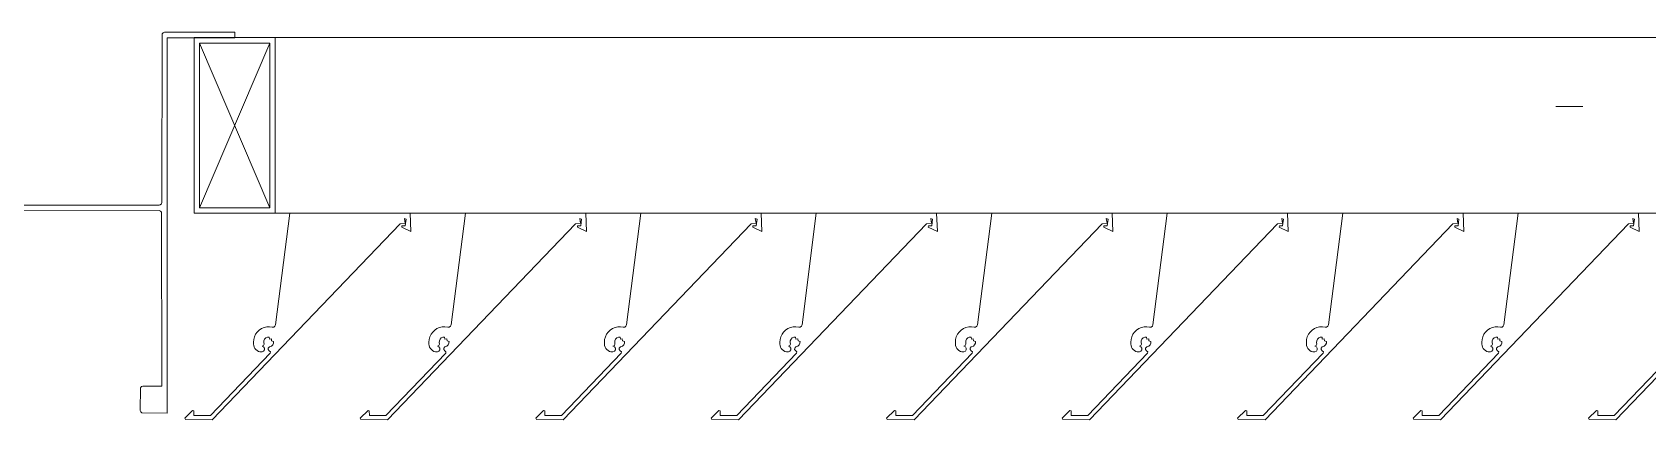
# Model space of a CAD drawing. Header units: millimetres. Extents: x -220592 to 404889, y -217665 to 38245.
# Drawn here: x 30411 to 31009, y -41544 to -41400 of the extents above; entities that cross this region are included whole.
import ezdxf

# ---------------------------------------------------------------- set-up
doc = ezdxf.new("R2010")
doc.units = ezdxf.units.MM
doc.linetypes.add('XKITLINE00', pattern=[0])
doc.layers.add('000 - 0_HIDE_OBJ_FRAMING_DEF_SUB_1', color=7, linetype='Continuous')
doc.layers.add('Part', color=7, linetype='Continuous', lineweight=0)

# ---------------------------------------------------------------- blocks, each defined once
blk = doc.blocks.new('*A13585')
at = {"layer": 'Part', "color": 7, "linetype": 'XKITLINE00', "lineweight": 0}
for p, q in [((-139.584201, 100.175799), (-139.637231, 99.761793)), ((-139.138531, 100.175791), (-139.584201, 100.175799)), ((-139.135909, 100.108106), (-139.138531, 100.175791)), ((-139.872111, 99.410877), (-139.175865, 100.135999)), ((-139.175865, 100.135999), (-139.157322, 100.138896)), ((-139.168984, 100.128764), (-139.169396, 100.123641)), ((-139.169396, 100.123641), (-139.135909, 100.108106)), ((-139.156793, 100.128893), (-139.168984, 100.128764)), ((-139.157322, 100.138896), (-139.160226, 100.155912)), ((-139.160226, 100.155912), (-139.153653, 100.153876)), ((-139.156793, 100.128893), (-139.153653, 100.153876)), ((-139.689294, 99.748232), (-139.697844, 99.742592)), ((-139.679864, 99.75223), (-139.689294, 99.748232)), ((-139.669865, 99.754453), (-139.679864, 99.75223)), ((-139.659629, 99.754828), (-139.669865, 99.754453)), ((-139.649495, 99.753342), (-139.659629, 99.754828)), ((-139.643972, 99.753581), (-139.649495, 99.753342)), ((-139.639421, 99.756718), (-139.643972, 99.753581)), ((-139.637231, 99.761793), (-139.639421, 99.756718)), ((-139.718205, 99.708016), (-139.71899, 99.697803)), ((-139.71899, 99.697803), (-139.718892, 99.691004)), ((-139.718892, 99.691004), (-139.718256, 99.685276)), ((-139.715582, 99.717917), (-139.718205, 99.708016)), ((-139.711209, 99.727179), (-139.715582, 99.717917)), ((-139.705231, 99.735496), (-139.711209, 99.727179)), ((-139.697844, 99.742592), (-139.705231, 99.735496)), ((-139.682353, 99.685585), (-139.679946, 99.690396)), ((-139.680851, 99.696314), (-139.680507, 99.702814)), ((-139.679946, 99.690396), (-139.680851, 99.696314)), ((-139.680507, 99.702814), (-139.677909, 99.708782)), ((-139.677909, 99.708782), (-139.673387, 99.713464)), ((-139.673387, 99.713464), (-139.667513, 99.716266)), ((-139.667513, 99.716266), (-139.661029, 99.716835)), ((-139.661029, 99.716835), (-139.659923, 99.709129)), ((-139.659923, 99.709129), (-139.652863, 99.710299)), ((-139.652863, 99.710299), (-139.651919, 99.703134)), ((-139.647741, 99.688064), (-139.652527, 99.683397)), ((-139.651919, 99.703134), (-139.644528, 99.700812)), ((-139.644951, 99.69414), (-139.647741, 99.688064)), ((-139.644528, 99.700812), (-139.644951, 99.69414)), ((-139.657075, 99.656928), (-139.878477, 99.425912)), ((-139.718256, 99.685276), (-139.716537, 99.679775)), ((-139.716537, 99.679775), (-139.713797, 99.674705)), ((-139.713797, 99.674705), (-139.710139, 99.670251)), ((-139.710139, 99.670251), (-139.705696, 99.66658)), ((-139.705696, 99.66658), (-139.700633, 99.663826)), ((-139.700633, 99.663826), (-139.695137, 99.662091)), ((-139.695137, 99.662091), (-139.687367, 99.661595)), ((-139.687367, 99.661595), (-139.681893, 99.664235)), ((-139.687334, 99.683555), (-139.682353, 99.685585)), ((-139.681862, 99.680613), (-139.687334, 99.683555)), ((-139.681893, 99.664235), (-139.678656, 99.669379)), ((-139.678644, 99.675456), (-139.681862, 99.680613)), ((-139.678656, 99.669379), (-139.678644, 99.675456)), ((-139.664258, 99.6761), (-139.664464, 99.670206)), ((-139.664464, 99.670206), (-139.66061, 99.665742)), ((-139.660101, 99.680283), (-139.664258, 99.6761)), ((-139.66061, 99.665742), (-139.655983, 99.662087)), ((-139.652527, 99.683397), (-139.660101, 99.680283)), ((-139.655983, 99.662087), (-139.657075, 99.656928)), ((-139.944842, 99.44476), (-139.97373, 99.416111)), ((-139.97373, 99.416111), (-139.971262, 99.41143)), ((-139.971262, 99.41143), (-139.872111, 99.410877)), ((-139.939921, 99.443675), (-139.944842, 99.44476)), ((-139.939824, 99.426255), (-139.939921, 99.443675)), ((-139.878477, 99.425912), (-139.939824, 99.426255))]:
    blk.add_line(p, q, dxfattribs=at)
blk = doc.blocks.new('*A13586')
at = {"layer": 'Part', "color": 7, "linetype": 'XKITLINE00', "lineweight": 0}
for p, q in [((-140.234201, 100.175799), (-140.287231, 99.761793)), ((-139.788531, 100.175791), (-140.234201, 100.175799)), ((-139.785909, 100.108106), (-139.788531, 100.175791)), ((-140.522111, 99.410877), (-139.825865, 100.135999)), ((-139.825865, 100.135999), (-139.807322, 100.138896)), ((-139.818984, 100.128764), (-139.819396, 100.123641)), ((-139.819396, 100.123641), (-139.785909, 100.108106)), ((-139.806793, 100.128893), (-139.818984, 100.128764)), ((-139.807322, 100.138896), (-139.810226, 100.155912)), ((-139.810226, 100.155912), (-139.803653, 100.153876)), ((-139.806793, 100.128893), (-139.803653, 100.153876)), ((-140.339294, 99.748232), (-140.347844, 99.742592)), ((-140.329864, 99.75223), (-140.339294, 99.748232)), ((-140.319865, 99.754453), (-140.329864, 99.75223)), ((-140.309629, 99.754828), (-140.319865, 99.754453)), ((-140.299495, 99.753342), (-140.309629, 99.754828)), ((-140.293972, 99.753581), (-140.299495, 99.753342)), ((-140.289421, 99.756718), (-140.293972, 99.753581)), ((-140.287231, 99.761793), (-140.289421, 99.756718)), ((-140.368205, 99.708016), (-140.36899, 99.697803)), ((-140.36899, 99.697803), (-140.368892, 99.691004)), ((-140.368892, 99.691004), (-140.368256, 99.685276)), ((-140.365582, 99.717917), (-140.368205, 99.708016)), ((-140.361209, 99.727179), (-140.365582, 99.717917)), ((-140.355231, 99.735496), (-140.361209, 99.727179)), ((-140.347844, 99.742592), (-140.355231, 99.735496)), ((-140.332353, 99.685585), (-140.329946, 99.690396)), ((-140.330851, 99.696314), (-140.330507, 99.702814)), ((-140.329946, 99.690396), (-140.330851, 99.696314)), ((-140.330507, 99.702814), (-140.327909, 99.708782)), ((-140.327909, 99.708782), (-140.323387, 99.713464)), ((-140.323387, 99.713464), (-140.317513, 99.716266)), ((-140.317513, 99.716266), (-140.311029, 99.716835)), ((-140.311029, 99.716835), (-140.309923, 99.709129)), ((-140.309923, 99.709129), (-140.302863, 99.710299)), ((-140.302863, 99.710299), (-140.301919, 99.703134)), ((-140.297741, 99.688064), (-140.302527, 99.683397)), ((-140.301919, 99.703134), (-140.294528, 99.700812)), ((-140.294951, 99.69414), (-140.297741, 99.688064)), ((-140.294528, 99.700812), (-140.294951, 99.69414)), ((-140.307075, 99.656928), (-140.528477, 99.425912)), ((-140.368256, 99.685276), (-140.366537, 99.679775)), ((-140.366537, 99.679775), (-140.363797, 99.674705)), ((-140.363797, 99.674705), (-140.360139, 99.670251)), ((-140.360139, 99.670251), (-140.355696, 99.66658)), ((-140.355696, 99.66658), (-140.350633, 99.663826)), ((-140.350633, 99.663826), (-140.345137, 99.662091)), ((-140.345137, 99.662091), (-140.337367, 99.661595)), ((-140.337367, 99.661595), (-140.331893, 99.664235)), ((-140.337334, 99.683555), (-140.332353, 99.685585)), ((-140.331862, 99.680613), (-140.337334, 99.683555)), ((-140.331893, 99.664235), (-140.328656, 99.669379)), ((-140.328644, 99.675456), (-140.331862, 99.680613)), ((-140.328656, 99.669379), (-140.328644, 99.675456)), ((-140.314258, 99.6761), (-140.314464, 99.670206)), ((-140.314464, 99.670206), (-140.31061, 99.665742)), ((-140.310101, 99.680283), (-140.314258, 99.6761)), ((-140.31061, 99.665742), (-140.305983, 99.662087)), ((-140.302527, 99.683397), (-140.310101, 99.680283)), ((-140.305983, 99.662087), (-140.307075, 99.656928)), ((-140.594842, 99.44476), (-140.62373, 99.416111)), ((-140.62373, 99.416111), (-140.621262, 99.41143)), ((-140.621262, 99.41143), (-140.522111, 99.410877)), ((-140.589921, 99.443675), (-140.594842, 99.44476)), ((-140.589824, 99.426255), (-140.589921, 99.443675)), ((-140.528477, 99.425912), (-140.589824, 99.426255))]:
    blk.add_line(p, q, dxfattribs=at)
blk = doc.blocks.new('*A13587')
at = {"layer": 'Part', "color": 7, "linetype": 'XKITLINE00', "lineweight": 0}
for p, q in [((-140.884201, 100.175799), (-140.937231, 99.761793)), ((-140.438531, 100.175791), (-140.884201, 100.175799)), ((-140.435909, 100.108106), (-140.438531, 100.175791)), ((-141.172111, 99.410877), (-140.475865, 100.135999)), ((-140.475865, 100.135999), (-140.457322, 100.138896)), ((-140.468984, 100.128764), (-140.469396, 100.123641)), ((-140.469396, 100.123641), (-140.435909, 100.108106)), ((-140.456793, 100.128893), (-140.468984, 100.128764)), ((-140.457322, 100.138896), (-140.460226, 100.155912)), ((-140.460226, 100.155912), (-140.453653, 100.153876)), ((-140.456793, 100.128893), (-140.453653, 100.153876)), ((-140.989294, 99.748232), (-140.997844, 99.742592)), ((-140.979864, 99.75223), (-140.989294, 99.748232)), ((-140.969865, 99.754453), (-140.979864, 99.75223)), ((-140.959629, 99.754828), (-140.969865, 99.754453)), ((-140.949495, 99.753342), (-140.959629, 99.754828)), ((-140.943972, 99.753581), (-140.949495, 99.753342)), ((-140.939421, 99.756718), (-140.943972, 99.753581)), ((-140.937231, 99.761793), (-140.939421, 99.756718)), ((-141.018205, 99.708016), (-141.01899, 99.697803)), ((-141.01899, 99.697803), (-141.018892, 99.691004)), ((-141.018892, 99.691004), (-141.018256, 99.685276)), ((-141.015582, 99.717917), (-141.018205, 99.708016)), ((-141.011209, 99.727179), (-141.015582, 99.717917)), ((-141.005231, 99.735496), (-141.011209, 99.727179)), ((-140.997844, 99.742592), (-141.005231, 99.735496)), ((-140.982353, 99.685585), (-140.979946, 99.690396)), ((-140.980851, 99.696314), (-140.980507, 99.702814)), ((-140.979946, 99.690396), (-140.980851, 99.696314)), ((-140.980507, 99.702814), (-140.977909, 99.708782)), ((-140.977909, 99.708782), (-140.973387, 99.713464)), ((-140.973387, 99.713464), (-140.967513, 99.716266)), ((-140.967513, 99.716266), (-140.961029, 99.716835)), ((-140.961029, 99.716835), (-140.959923, 99.709129)), ((-140.959923, 99.709129), (-140.952863, 99.710299)), ((-140.952863, 99.710299), (-140.951919, 99.703134)), ((-140.947741, 99.688064), (-140.952527, 99.683397)), ((-140.951919, 99.703134), (-140.944528, 99.700812)), ((-140.944951, 99.69414), (-140.947741, 99.688064)), ((-140.944528, 99.700812), (-140.944951, 99.69414)), ((-140.957075, 99.656928), (-141.178477, 99.425912)), ((-141.018256, 99.685276), (-141.016537, 99.679775)), ((-141.016537, 99.679775), (-141.013797, 99.674705)), ((-141.013797, 99.674705), (-141.010139, 99.670251)), ((-141.010139, 99.670251), (-141.005696, 99.66658)), ((-141.005696, 99.66658), (-141.000633, 99.663826)), ((-141.000633, 99.663826), (-140.995137, 99.662091)), ((-140.995137, 99.662091), (-140.987367, 99.661595)), ((-140.987367, 99.661595), (-140.981893, 99.664235)), ((-140.987334, 99.683555), (-140.982353, 99.685585)), ((-140.981862, 99.680613), (-140.987334, 99.683555)), ((-140.981893, 99.664235), (-140.978656, 99.669379)), ((-140.978644, 99.675456), (-140.981862, 99.680613)), ((-140.978656, 99.669379), (-140.978644, 99.675456)), ((-140.964258, 99.6761), (-140.964464, 99.670206)), ((-140.964464, 99.670206), (-140.96061, 99.665742)), ((-140.960101, 99.680283), (-140.964258, 99.6761)), ((-140.96061, 99.665742), (-140.955983, 99.662087)), ((-140.952527, 99.683397), (-140.960101, 99.680283)), ((-140.955983, 99.662087), (-140.957075, 99.656928)), ((-141.244842, 99.44476), (-141.27373, 99.416111)), ((-141.27373, 99.416111), (-141.271262, 99.41143)), ((-141.271262, 99.41143), (-141.172111, 99.410877)), ((-141.239921, 99.443675), (-141.244842, 99.44476)), ((-141.239824, 99.426255), (-141.239921, 99.443675)), ((-141.178477, 99.425912), (-141.239824, 99.426255))]:
    blk.add_line(p, q, dxfattribs=at)
blk = doc.blocks.new('*A13588')
at = {"layer": 'Part', "color": 7, "linetype": 'XKITLINE00', "lineweight": 0}
for p, q in [((-141.534201, 100.175799), (-141.587231, 99.761793)), ((-141.088531, 100.175791), (-141.534201, 100.175799)), ((-141.085909, 100.108106), (-141.088531, 100.175791)), ((-141.822111, 99.410877), (-141.125865, 100.135999)), ((-141.125865, 100.135999), (-141.107322, 100.138896)), ((-141.118984, 100.128764), (-141.119396, 100.123641)), ((-141.119396, 100.123641), (-141.085909, 100.108106)), ((-141.106793, 100.128893), (-141.118984, 100.128764)), ((-141.107322, 100.138896), (-141.110226, 100.155912)), ((-141.110226, 100.155912), (-141.103653, 100.153876)), ((-141.106793, 100.128893), (-141.103653, 100.153876)), ((-141.639294, 99.748232), (-141.647844, 99.742592)), ((-141.629864, 99.75223), (-141.639294, 99.748232)), ((-141.619865, 99.754453), (-141.629864, 99.75223)), ((-141.609629, 99.754828), (-141.619865, 99.754453)), ((-141.599495, 99.753342), (-141.609629, 99.754828)), ((-141.593972, 99.753581), (-141.599495, 99.753342)), ((-141.589421, 99.756718), (-141.593972, 99.753581)), ((-141.587231, 99.761793), (-141.589421, 99.756718)), ((-141.668205, 99.708016), (-141.66899, 99.697803)), ((-141.66899, 99.697803), (-141.668892, 99.691004)), ((-141.668892, 99.691004), (-141.668256, 99.685276)), ((-141.665582, 99.717917), (-141.668205, 99.708016)), ((-141.661209, 99.727179), (-141.665582, 99.717917)), ((-141.655231, 99.735496), (-141.661209, 99.727179)), ((-141.647844, 99.742592), (-141.655231, 99.735496)), ((-141.632353, 99.685585), (-141.629946, 99.690396)), ((-141.630851, 99.696314), (-141.630507, 99.702814)), ((-141.629946, 99.690396), (-141.630851, 99.696314)), ((-141.630507, 99.702814), (-141.627909, 99.708782)), ((-141.627909, 99.708782), (-141.623387, 99.713464)), ((-141.623387, 99.713464), (-141.617513, 99.716266)), ((-141.617513, 99.716266), (-141.611029, 99.716835)), ((-141.611029, 99.716835), (-141.609923, 99.709129)), ((-141.609923, 99.709129), (-141.602863, 99.710299)), ((-141.602863, 99.710299), (-141.601919, 99.703134)), ((-141.597741, 99.688064), (-141.602527, 99.683397)), ((-141.601919, 99.703134), (-141.594528, 99.700812)), ((-141.594951, 99.69414), (-141.597741, 99.688064)), ((-141.594528, 99.700812), (-141.594951, 99.69414)), ((-141.607075, 99.656928), (-141.828477, 99.425912)), ((-141.668256, 99.685276), (-141.666537, 99.679775)), ((-141.666537, 99.679775), (-141.663797, 99.674705)), ((-141.663797, 99.674705), (-141.660139, 99.670251)), ((-141.660139, 99.670251), (-141.655696, 99.66658)), ((-141.655696, 99.66658), (-141.650633, 99.663826)), ((-141.650633, 99.663826), (-141.645137, 99.662091)), ((-141.645137, 99.662091), (-141.637367, 99.661595)), ((-141.637367, 99.661595), (-141.631893, 99.664235)), ((-141.637334, 99.683555), (-141.632353, 99.685585)), ((-141.631862, 99.680613), (-141.637334, 99.683555)), ((-141.631893, 99.664235), (-141.628656, 99.669379)), ((-141.628644, 99.675456), (-141.631862, 99.680613)), ((-141.628656, 99.669379), (-141.628644, 99.675456)), ((-141.614258, 99.6761), (-141.614464, 99.670206)), ((-141.614464, 99.670206), (-141.61061, 99.665742)), ((-141.610101, 99.680283), (-141.614258, 99.6761)), ((-141.61061, 99.665742), (-141.605983, 99.662087)), ((-141.602527, 99.683397), (-141.610101, 99.680283)), ((-141.605983, 99.662087), (-141.607075, 99.656928)), ((-141.894842, 99.44476), (-141.92373, 99.416111)), ((-141.92373, 99.416111), (-141.921262, 99.41143)), ((-141.921262, 99.41143), (-141.822111, 99.410877)), ((-141.889921, 99.443675), (-141.894842, 99.44476)), ((-141.889824, 99.426255), (-141.889921, 99.443675)), ((-141.828477, 99.425912), (-141.889824, 99.426255))]:
    blk.add_line(p, q, dxfattribs=at)
blk = doc.blocks.new('*A13589')
at = {"layer": 'Part', "color": 7, "linetype": 'XKITLINE00', "lineweight": 0}
for p, q in [((-142.184201, 100.175799), (-142.237231, 99.761793)), ((-141.738531, 100.175791), (-142.184201, 100.175799)), ((-141.735909, 100.108106), (-141.738531, 100.175791)), ((-142.472111, 99.410877), (-141.775865, 100.135999)), ((-141.775865, 100.135999), (-141.757322, 100.138896)), ((-141.768984, 100.128764), (-141.769396, 100.123641)), ((-141.769396, 100.123641), (-141.735909, 100.108106)), ((-141.756793, 100.128893), (-141.768984, 100.128764)), ((-141.757322, 100.138896), (-141.760226, 100.155912)), ((-141.760226, 100.155912), (-141.753653, 100.153876)), ((-141.756793, 100.128893), (-141.753653, 100.153876)), ((-142.289294, 99.748232), (-142.297844, 99.742592)), ((-142.279864, 99.75223), (-142.289294, 99.748232)), ((-142.269865, 99.754453), (-142.279864, 99.75223)), ((-142.259629, 99.754828), (-142.269865, 99.754453)), ((-142.249495, 99.753342), (-142.259629, 99.754828)), ((-142.243972, 99.753581), (-142.249495, 99.753342)), ((-142.239421, 99.756718), (-142.243972, 99.753581)), ((-142.237231, 99.761793), (-142.239421, 99.756718)), ((-142.318205, 99.708016), (-142.31899, 99.697803)), ((-142.31899, 99.697803), (-142.318892, 99.691004)), ((-142.318892, 99.691004), (-142.318256, 99.685276)), ((-142.315582, 99.717917), (-142.318205, 99.708016)), ((-142.311209, 99.727179), (-142.315582, 99.717917)), ((-142.305231, 99.735496), (-142.311209, 99.727179)), ((-142.297844, 99.742592), (-142.305231, 99.735496)), ((-142.282353, 99.685585), (-142.279946, 99.690396)), ((-142.280851, 99.696314), (-142.280507, 99.702814)), ((-142.279946, 99.690396), (-142.280851, 99.696314)), ((-142.280507, 99.702814), (-142.277909, 99.708782)), ((-142.277909, 99.708782), (-142.273387, 99.713464)), ((-142.273387, 99.713464), (-142.267513, 99.716266)), ((-142.267513, 99.716266), (-142.261029, 99.716835)), ((-142.261029, 99.716835), (-142.259923, 99.709129)), ((-142.259923, 99.709129), (-142.252863, 99.710299)), ((-142.252863, 99.710299), (-142.251919, 99.703134)), ((-142.247741, 99.688064), (-142.252527, 99.683397)), ((-142.251919, 99.703134), (-142.244528, 99.700812)), ((-142.244951, 99.69414), (-142.247741, 99.688064)), ((-142.244528, 99.700812), (-142.244951, 99.69414)), ((-142.257075, 99.656928), (-142.478477, 99.425912)), ((-142.318256, 99.685276), (-142.316537, 99.679775)), ((-142.316537, 99.679775), (-142.313797, 99.674705)), ((-142.313797, 99.674705), (-142.310139, 99.670251)), ((-142.310139, 99.670251), (-142.305696, 99.66658)), ((-142.305696, 99.66658), (-142.300633, 99.663826)), ((-142.300633, 99.663826), (-142.295137, 99.662091)), ((-142.295137, 99.662091), (-142.287367, 99.661595)), ((-142.287367, 99.661595), (-142.281893, 99.664235)), ((-142.287334, 99.683555), (-142.282353, 99.685585)), ((-142.281862, 99.680613), (-142.287334, 99.683555)), ((-142.281893, 99.664235), (-142.278656, 99.669379)), ((-142.278644, 99.675456), (-142.281862, 99.680613)), ((-142.278656, 99.669379), (-142.278644, 99.675456)), ((-142.264258, 99.6761), (-142.264464, 99.670206)), ((-142.264464, 99.670206), (-142.26061, 99.665742)), ((-142.260101, 99.680283), (-142.264258, 99.6761)), ((-142.26061, 99.665742), (-142.255983, 99.662087)), ((-142.252527, 99.683397), (-142.260101, 99.680283)), ((-142.255983, 99.662087), (-142.257075, 99.656928)), ((-142.544842, 99.44476), (-142.57373, 99.416111)), ((-142.57373, 99.416111), (-142.571262, 99.41143)), ((-142.571262, 99.41143), (-142.472111, 99.410877)), ((-142.539921, 99.443675), (-142.544842, 99.44476)), ((-142.539824, 99.426255), (-142.539921, 99.443675)), ((-142.478477, 99.425912), (-142.539824, 99.426255))]:
    blk.add_line(p, q, dxfattribs=at)
blk = doc.blocks.new('*A13590')
at = {"layer": 'Part', "color": 7, "linetype": 'XKITLINE00', "lineweight": 0}
for p, q in [((-142.834201, 100.175799), (-142.887231, 99.761793)), ((-142.388531, 100.175791), (-142.834201, 100.175799)), ((-142.385909, 100.108106), (-142.388531, 100.175791)), ((-143.122111, 99.410877), (-142.425865, 100.135999)), ((-142.425865, 100.135999), (-142.407322, 100.138896)), ((-142.418984, 100.128764), (-142.419396, 100.123641)), ((-142.419396, 100.123641), (-142.385909, 100.108106)), ((-142.406793, 100.128893), (-142.418984, 100.128764)), ((-142.407322, 100.138896), (-142.410226, 100.155912)), ((-142.410226, 100.155912), (-142.403653, 100.153876)), ((-142.406793, 100.128893), (-142.403653, 100.153876)), ((-142.939294, 99.748232), (-142.947844, 99.742592)), ((-142.929864, 99.75223), (-142.939294, 99.748232)), ((-142.919865, 99.754453), (-142.929864, 99.75223)), ((-142.909629, 99.754828), (-142.919865, 99.754453)), ((-142.899495, 99.753342), (-142.909629, 99.754828)), ((-142.893972, 99.753581), (-142.899495, 99.753342)), ((-142.889421, 99.756718), (-142.893972, 99.753581)), ((-142.887231, 99.761793), (-142.889421, 99.756718)), ((-142.968205, 99.708016), (-142.96899, 99.697803)), ((-142.96899, 99.697803), (-142.968892, 99.691004)), ((-142.968892, 99.691004), (-142.968256, 99.685276)), ((-142.965582, 99.717917), (-142.968205, 99.708016)), ((-142.961209, 99.727179), (-142.965582, 99.717917)), ((-142.955231, 99.735496), (-142.961209, 99.727179)), ((-142.947844, 99.742592), (-142.955231, 99.735496)), ((-142.932353, 99.685585), (-142.929946, 99.690396)), ((-142.930851, 99.696314), (-142.930507, 99.702814)), ((-142.929946, 99.690396), (-142.930851, 99.696314)), ((-142.930507, 99.702814), (-142.927909, 99.708782)), ((-142.927909, 99.708782), (-142.923387, 99.713464)), ((-142.923387, 99.713464), (-142.917513, 99.716266)), ((-142.917513, 99.716266), (-142.911029, 99.716835)), ((-142.911029, 99.716835), (-142.909923, 99.709129)), ((-142.909923, 99.709129), (-142.902863, 99.710299)), ((-142.902863, 99.710299), (-142.901919, 99.703134)), ((-142.897741, 99.688064), (-142.902527, 99.683397)), ((-142.901919, 99.703134), (-142.894528, 99.700812)), ((-142.894951, 99.69414), (-142.897741, 99.688064)), ((-142.894528, 99.700812), (-142.894951, 99.69414)), ((-142.907075, 99.656928), (-143.128477, 99.425912)), ((-142.968256, 99.685276), (-142.966537, 99.679775)), ((-142.966537, 99.679775), (-142.963797, 99.674705)), ((-142.963797, 99.674705), (-142.960139, 99.670251)), ((-142.960139, 99.670251), (-142.955696, 99.66658)), ((-142.955696, 99.66658), (-142.950633, 99.663826)), ((-142.950633, 99.663826), (-142.945137, 99.662091)), ((-142.945137, 99.662091), (-142.937367, 99.661595)), ((-142.937367, 99.661595), (-142.931893, 99.664235)), ((-142.937334, 99.683555), (-142.932353, 99.685585)), ((-142.931862, 99.680613), (-142.937334, 99.683555)), ((-142.931893, 99.664235), (-142.928656, 99.669379)), ((-142.928644, 99.675456), (-142.931862, 99.680613)), ((-142.928656, 99.669379), (-142.928644, 99.675456)), ((-142.914258, 99.6761), (-142.914464, 99.670206)), ((-142.914464, 99.670206), (-142.91061, 99.665742)), ((-142.910101, 99.680283), (-142.914258, 99.6761)), ((-142.91061, 99.665742), (-142.905983, 99.662087)), ((-142.902527, 99.683397), (-142.910101, 99.680283)), ((-142.905983, 99.662087), (-142.907075, 99.656928)), ((-143.194842, 99.44476), (-143.22373, 99.416111)), ((-143.22373, 99.416111), (-143.221262, 99.41143)), ((-143.221262, 99.41143), (-143.122111, 99.410877)), ((-143.189921, 99.443675), (-143.194842, 99.44476)), ((-143.189824, 99.426255), (-143.189921, 99.443675)), ((-143.128477, 99.425912), (-143.189824, 99.426255))]:
    blk.add_line(p, q, dxfattribs=at)
blk = doc.blocks.new('*A13591')
at = {"layer": 'Part', "color": 7, "linetype": 'XKITLINE00', "lineweight": 0}
for p, q in [((-143.484201, 100.175799), (-143.537231, 99.761793)), ((-143.038531, 100.175791), (-143.484201, 100.175799)), ((-143.035909, 100.108106), (-143.038531, 100.175791)), ((-143.772111, 99.410877), (-143.075865, 100.135999)), ((-143.075865, 100.135999), (-143.057322, 100.138896)), ((-143.068984, 100.128764), (-143.069396, 100.123641)), ((-143.069396, 100.123641), (-143.035909, 100.108106)), ((-143.056793, 100.128893), (-143.068984, 100.128764)), ((-143.057322, 100.138896), (-143.060226, 100.155912)), ((-143.060226, 100.155912), (-143.053653, 100.153876)), ((-143.056793, 100.128893), (-143.053653, 100.153876)), ((-143.589294, 99.748232), (-143.597844, 99.742592)), ((-143.579864, 99.75223), (-143.589294, 99.748232)), ((-143.569865, 99.754453), (-143.579864, 99.75223)), ((-143.559629, 99.754828), (-143.569865, 99.754453)), ((-143.549495, 99.753342), (-143.559629, 99.754828)), ((-143.543972, 99.753581), (-143.549495, 99.753342)), ((-143.539421, 99.756718), (-143.543972, 99.753581)), ((-143.537231, 99.761793), (-143.539421, 99.756718)), ((-143.618205, 99.708016), (-143.61899, 99.697803)), ((-143.61899, 99.697803), (-143.618892, 99.691004)), ((-143.618892, 99.691004), (-143.618256, 99.685276)), ((-143.615582, 99.717917), (-143.618205, 99.708016)), ((-143.611209, 99.727179), (-143.615582, 99.717917)), ((-143.605231, 99.735496), (-143.611209, 99.727179)), ((-143.597844, 99.742592), (-143.605231, 99.735496)), ((-143.582353, 99.685585), (-143.579946, 99.690396)), ((-143.580851, 99.696314), (-143.580507, 99.702814)), ((-143.579946, 99.690396), (-143.580851, 99.696314)), ((-143.580507, 99.702814), (-143.577909, 99.708782)), ((-143.577909, 99.708782), (-143.573387, 99.713464)), ((-143.573387, 99.713464), (-143.567513, 99.716266)), ((-143.567513, 99.716266), (-143.561029, 99.716835)), ((-143.561029, 99.716835), (-143.559923, 99.709129)), ((-143.559923, 99.709129), (-143.552863, 99.710299)), ((-143.552863, 99.710299), (-143.551919, 99.703134)), ((-143.547741, 99.688064), (-143.552527, 99.683397)), ((-143.551919, 99.703134), (-143.544528, 99.700812)), ((-143.544951, 99.69414), (-143.547741, 99.688064)), ((-143.544528, 99.700812), (-143.544951, 99.69414)), ((-143.557075, 99.656928), (-143.778477, 99.425912)), ((-143.618256, 99.685276), (-143.616537, 99.679775)), ((-143.616537, 99.679775), (-143.613797, 99.674705)), ((-143.613797, 99.674705), (-143.610139, 99.670251)), ((-143.610139, 99.670251), (-143.605696, 99.66658)), ((-143.605696, 99.66658), (-143.600633, 99.663826)), ((-143.600633, 99.663826), (-143.595137, 99.662091)), ((-143.595137, 99.662091), (-143.587367, 99.661595)), ((-143.587367, 99.661595), (-143.581893, 99.664235)), ((-143.587334, 99.683555), (-143.582353, 99.685585)), ((-143.581862, 99.680613), (-143.587334, 99.683555)), ((-143.581893, 99.664235), (-143.578656, 99.669379)), ((-143.578644, 99.675456), (-143.581862, 99.680613)), ((-143.578656, 99.669379), (-143.578644, 99.675456)), ((-143.564258, 99.6761), (-143.564464, 99.670206)), ((-143.564464, 99.670206), (-143.56061, 99.665742)), ((-143.560101, 99.680283), (-143.564258, 99.6761)), ((-143.56061, 99.665742), (-143.555983, 99.662087)), ((-143.552527, 99.683397), (-143.560101, 99.680283)), ((-143.555983, 99.662087), (-143.557075, 99.656928)), ((-143.844842, 99.44476), (-143.87373, 99.416111)), ((-143.87373, 99.416111), (-143.871262, 99.41143)), ((-143.871262, 99.41143), (-143.772111, 99.410877)), ((-143.839921, 99.443675), (-143.844842, 99.44476)), ((-143.839824, 99.426255), (-143.839921, 99.443675)), ((-143.778477, 99.425912), (-143.839824, 99.426255))]:
    blk.add_line(p, q, dxfattribs=at)
blk = doc.blocks.new('*A13592')
at = {"layer": 'Part', "color": 7, "linetype": 'XKITLINE00', "lineweight": 0}
for p, q in [((-144.134201, 100.175799), (-144.187231, 99.761793)), ((-143.688531, 100.175791), (-144.134201, 100.175799)), ((-143.685909, 100.108106), (-143.688531, 100.175791)), ((-144.422111, 99.410877), (-143.725865, 100.135999)), ((-143.725865, 100.135999), (-143.707322, 100.138896)), ((-143.718984, 100.128764), (-143.719396, 100.123641)), ((-143.719396, 100.123641), (-143.685909, 100.108106)), ((-143.706793, 100.128893), (-143.718984, 100.128764)), ((-143.707322, 100.138896), (-143.710226, 100.155912)), ((-143.710226, 100.155912), (-143.703653, 100.153876)), ((-143.706793, 100.128893), (-143.703653, 100.153876)), ((-144.239294, 99.748232), (-144.247844, 99.742592)), ((-144.229864, 99.75223), (-144.239294, 99.748232)), ((-144.219865, 99.754453), (-144.229864, 99.75223)), ((-144.209629, 99.754828), (-144.219865, 99.754453)), ((-144.199495, 99.753342), (-144.209629, 99.754828)), ((-144.193972, 99.753581), (-144.199495, 99.753342)), ((-144.189421, 99.756718), (-144.193972, 99.753581)), ((-144.187231, 99.761793), (-144.189421, 99.756718)), ((-144.268205, 99.708016), (-144.26899, 99.697803)), ((-144.26899, 99.697803), (-144.268892, 99.691004)), ((-144.268892, 99.691004), (-144.268256, 99.685276)), ((-144.265582, 99.717917), (-144.268205, 99.708016)), ((-144.261209, 99.727179), (-144.265582, 99.717917)), ((-144.255231, 99.735496), (-144.261209, 99.727179)), ((-144.247844, 99.742592), (-144.255231, 99.735496)), ((-144.232353, 99.685585), (-144.229946, 99.690396)), ((-144.230851, 99.696314), (-144.230507, 99.702814)), ((-144.229946, 99.690396), (-144.230851, 99.696314)), ((-144.230507, 99.702814), (-144.227909, 99.708782)), ((-144.227909, 99.708782), (-144.223387, 99.713464)), ((-144.223387, 99.713464), (-144.217513, 99.716266)), ((-144.217513, 99.716266), (-144.211029, 99.716835)), ((-144.211029, 99.716835), (-144.209923, 99.709129)), ((-144.209923, 99.709129), (-144.202863, 99.710299)), ((-144.202863, 99.710299), (-144.201919, 99.703134)), ((-144.197741, 99.688064), (-144.202527, 99.683397)), ((-144.201919, 99.703134), (-144.194528, 99.700812)), ((-144.194951, 99.69414), (-144.197741, 99.688064)), ((-144.194528, 99.700812), (-144.194951, 99.69414)), ((-144.207075, 99.656928), (-144.428477, 99.425912)), ((-144.268256, 99.685276), (-144.266537, 99.679775)), ((-144.266537, 99.679775), (-144.263797, 99.674705)), ((-144.263797, 99.674705), (-144.260139, 99.670251)), ((-144.260139, 99.670251), (-144.255696, 99.66658)), ((-144.255696, 99.66658), (-144.250633, 99.663826)), ((-144.250633, 99.663826), (-144.245137, 99.662091)), ((-144.245137, 99.662091), (-144.237367, 99.661595)), ((-144.237367, 99.661595), (-144.231893, 99.664235)), ((-144.237334, 99.683555), (-144.232353, 99.685585)), ((-144.231862, 99.680613), (-144.237334, 99.683555)), ((-144.231893, 99.664235), (-144.228656, 99.669379)), ((-144.228644, 99.675456), (-144.231862, 99.680613)), ((-144.228656, 99.669379), (-144.228644, 99.675456)), ((-144.214258, 99.6761), (-144.214464, 99.670206)), ((-144.214464, 99.670206), (-144.21061, 99.665742)), ((-144.210101, 99.680283), (-144.214258, 99.6761)), ((-144.21061, 99.665742), (-144.205983, 99.662087)), ((-144.202527, 99.683397), (-144.210101, 99.680283)), ((-144.205983, 99.662087), (-144.207075, 99.656928)), ((-144.494842, 99.44476), (-144.52373, 99.416111)), ((-144.52373, 99.416111), (-144.521262, 99.41143)), ((-144.521262, 99.41143), (-144.422111, 99.410877)), ((-144.489921, 99.443675), (-144.494842, 99.44476)), ((-144.489824, 99.426255), (-144.489921, 99.443675)), ((-144.428477, 99.425912), (-144.489824, 99.426255))]:
    blk.add_line(p, q, dxfattribs=at)
blk = doc.blocks.new('*A13594')
at = {"layer": 'Part', "color": 7, "linetype": 'XKITLINE00', "lineweight": 0}
for p, q in [((-144.784201, 100.175799), (-144.837231, 99.761793)), ((-144.338531, 100.175791), (-144.784201, 100.175799)), ((-144.335909, 100.108106), (-144.338531, 100.175791)), ((-145.072111, 99.410877), (-144.375865, 100.135999)), ((-144.375865, 100.135999), (-144.357322, 100.138896)), ((-144.368984, 100.128764), (-144.369396, 100.123641)), ((-144.369396, 100.123641), (-144.335909, 100.108106)), ((-144.356793, 100.128893), (-144.368984, 100.128764)), ((-144.357322, 100.138896), (-144.360226, 100.155912)), ((-144.360226, 100.155912), (-144.353653, 100.153876)), ((-144.356793, 100.128893), (-144.353653, 100.153876)), ((-144.889294, 99.748232), (-144.897844, 99.742592)), ((-144.879864, 99.75223), (-144.889294, 99.748232)), ((-144.869865, 99.754453), (-144.879864, 99.75223)), ((-144.859629, 99.754828), (-144.869865, 99.754453)), ((-144.849495, 99.753342), (-144.859629, 99.754828)), ((-144.843972, 99.753581), (-144.849495, 99.753342)), ((-144.839421, 99.756718), (-144.843972, 99.753581)), ((-144.837231, 99.761793), (-144.839421, 99.756718)), ((-144.918205, 99.708016), (-144.91899, 99.697803)), ((-144.91899, 99.697803), (-144.918892, 99.691004)), ((-144.918892, 99.691004), (-144.918256, 99.685276)), ((-144.915582, 99.717917), (-144.918205, 99.708016)), ((-144.911209, 99.727179), (-144.915582, 99.717917)), ((-144.905231, 99.735496), (-144.911209, 99.727179)), ((-144.897844, 99.742592), (-144.905231, 99.735496)), ((-144.882353, 99.685585), (-144.879946, 99.690396)), ((-144.880851, 99.696314), (-144.880507, 99.702814)), ((-144.879946, 99.690396), (-144.880851, 99.696314)), ((-144.880507, 99.702814), (-144.877909, 99.708782)), ((-144.877909, 99.708782), (-144.873387, 99.713464)), ((-144.873387, 99.713464), (-144.867513, 99.716266)), ((-144.867513, 99.716266), (-144.861029, 99.716835)), ((-144.861029, 99.716835), (-144.859923, 99.709129)), ((-144.859923, 99.709129), (-144.852863, 99.710299)), ((-144.852863, 99.710299), (-144.851919, 99.703134)), ((-144.847741, 99.688064), (-144.852527, 99.683397)), ((-144.851919, 99.703134), (-144.844528, 99.700812)), ((-144.844951, 99.69414), (-144.847741, 99.688064)), ((-144.844528, 99.700812), (-144.844951, 99.69414)), ((-144.857075, 99.656928), (-145.078477, 99.425912)), ((-144.918256, 99.685276), (-144.916537, 99.679775)), ((-144.916537, 99.679775), (-144.913797, 99.674705)), ((-144.913797, 99.674705), (-144.910139, 99.670251)), ((-144.910139, 99.670251), (-144.905696, 99.66658)), ((-144.905696, 99.66658), (-144.900633, 99.663826)), ((-144.900633, 99.663826), (-144.895137, 99.662091)), ((-144.895137, 99.662091), (-144.887367, 99.661595)), ((-144.887367, 99.661595), (-144.881893, 99.664235)), ((-144.887334, 99.683555), (-144.882353, 99.685585)), ((-144.881862, 99.680613), (-144.887334, 99.683555)), ((-144.881893, 99.664235), (-144.878656, 99.669379)), ((-144.878644, 99.675456), (-144.881862, 99.680613)), ((-144.878656, 99.669379), (-144.878644, 99.675456)), ((-144.864258, 99.6761), (-144.864464, 99.670206)), ((-144.864464, 99.670206), (-144.86061, 99.665742)), ((-144.860101, 99.680283), (-144.864258, 99.6761)), ((-144.86061, 99.665742), (-144.855983, 99.662087)), ((-144.852527, 99.683397), (-144.860101, 99.680283)), ((-144.855983, 99.662087), (-144.857075, 99.656928)), ((-145.144842, 99.44476), (-145.17373, 99.416111)), ((-145.17373, 99.416111), (-145.171262, 99.41143)), ((-145.171262, 99.41143), (-145.072111, 99.410877)), ((-145.139921, 99.443675), (-145.144842, 99.44476)), ((-145.139824, 99.426255), (-145.139921, 99.443675)), ((-145.078477, 99.425912), (-145.139824, 99.426255))]:
    blk.add_line(p, q, dxfattribs=at)
blk = doc.blocks.new('*A13595')
at = {"layer": 'Part', "color": 7, "linetype": 'XKITLINE00', "lineweight": 0}
for p, q in [((-146.2248, 100.84434), (-146.488627, 100.845055)), ((-146.488627, 100.845055), (-146.488624, 100.825055)), ((-146.488624, 100.825055), (-146.238624, 100.825099)), ((-146.238624, 100.825099), (-146.238381, 99.435099)), ((-146.220312, 100.840658), (-146.2248, 100.84434)), ((-146.218625, 100.835102), (-146.220312, 100.840658)), ((-146.217755, 100.211276), (-146.218625, 100.835102)), ((-145.257865, 100.839097), (-145.258517, 100.21527)), ((-145.254183, 100.843585), (-145.257865, 100.839097)), ((-145.248627, 100.845272), (-145.254183, 100.843585)), ((-144.988627, 100.845317), (-145.248627, 100.845272)), ((-145.238624, 100.825273), (-144.988624, 100.825317)), ((-145.238381, 99.435273), (-145.238624, 100.825273)), ((-144.988624, 100.825317), (-144.988627, 100.845317)), ((-146.21851, 100.175102), (-146.216826, 100.180658)), ((-146.218399, 99.535102), (-146.21851, 100.175102)), ((-146.214072, 100.206788), (-146.217755, 100.211276)), ((-146.216826, 100.180658), (-146.212339, 100.184342)), ((-146.208516, 100.205104), (-146.214072, 100.206788)), ((-146.212339, 100.184342), (-145.268512, 100.185268)), ((-146.208516, 100.205104), (-145.268516, 100.205268)), ((-145.264689, 100.20603), (-145.268516, 100.205268)), ((-145.268512, 100.185268), (-145.262956, 100.183584)), ((-145.260202, 100.209714), (-145.264689, 100.20603)), ((-145.262956, 100.183584), (-145.259272, 100.179097)), ((-145.258517, 100.21527), (-145.260202, 100.209714)), ((-145.259272, 100.179097), (-145.258399, 99.53527)), ((-146.144572, 99.534354), (-146.218399, 99.535102)), ((-146.140083, 99.530672), (-146.144572, 99.534354)), ((-146.138397, 99.525116), (-146.140083, 99.530672)), ((-146.139143, 99.441289), (-146.138397, 99.525116)), ((-145.337636, 99.529083), (-145.338383, 99.445256)), ((-145.333954, 99.533571), (-145.337636, 99.529083)), ((-145.328399, 99.535258), (-145.333954, 99.533571)), ((-145.258399, 99.53527), (-145.328399, 99.535258)), ((-146.238381, 99.435099), (-146.148381, 99.435115)), ((-146.148381, 99.435115), (-146.142826, 99.436801)), ((-146.142826, 99.436801), (-146.139143, 99.441289)), ((-145.338383, 99.445256), (-145.336697, 99.439701)), ((-145.336697, 99.439701), (-145.332208, 99.436018)), ((-145.332208, 99.436018), (-145.238381, 99.435273))]:
    blk.add_line(p, q, dxfattribs=at)
blk = doc.blocks.new('*A14302')
at = {"layer": 'Part', "color": 7, "linetype": 'XKITLINE00', "lineweight": 0}
for p, q in [((-144.838405, 100.825601), (-139.358619, 100.825601)), ((-144.838405, 100.175601), (-144.784226, 100.175601)), ((-144.338523, 100.175601), (-144.134226, 100.175601)), ((-143.688523, 100.175601), (-143.484226, 100.175601)), ((-143.038523, 100.175601), (-142.834226, 100.175601)), ((-142.388523, 100.175601), (-142.184226, 100.175601)), ((-141.738523, 100.175601), (-141.534226, 100.175601)), ((-141.088523, 100.175601), (-140.884226, 100.175601)), ((-140.438523, 100.175601), (-140.234226, 100.175601)), ((-139.788523, 100.175601), (-139.584226, 100.175601))]:
    blk.add_line(p, q, dxfattribs=at)
blk = doc.blocks.new('*A14303')
at = {"layer": 'Part', "color": 7, "linetype": 'XKITLINE00', "lineweight": 0}
for p, q in [((-144.838405, 100.825601), (-145.138405, 100.825601)), ((-145.138405, 100.825601), (-145.138405, 100.175601)), ((-144.838405, 100.175601), (-144.838405, 100.825601)), ((-145.118405, 100.195601), (-144.858405, 100.805601)), ((-144.858405, 100.195601), (-145.118405, 100.805601)), ((-145.118405, 100.195601), (-145.118405, 100.805601)), ((-145.118405, 100.805601), (-144.858405, 100.805601)), ((-144.858405, 100.805601), (-144.858405, 100.195601)), ((-145.138405, 100.175601), (-144.838405, 100.175601)), ((-144.858405, 100.195601), (-145.118405, 100.195601))]:
    blk.add_line(p, q, dxfattribs=at)
blk = doc.blocks.new('*A13531')
at = {"layer": '000 - 0_HIDE_OBJ_FRAMING_DEF_SUB_1', "color": 7, "linetype": 'XKITLINE00', "lineweight": 0}
blk.add_line((-139.058619, 100.570891), (-138.958652, 100.570891), dxfattribs=at)
blk = doc.blocks.new('W-1-PP18-ST_20260402-011103_LOWER_PL')
at = {"layer": '000 - 0_HIDE_OBJ_FRAMING_DEF_SUB_1', "color": 7, "lineweight": 0, "xscale": 100, "yscale": 100, "zscale": 100}
blk.add_blockref('*A13531', (17759.3349, -35779.0805), dxfattribs=at)

msp = doc.modelspace()

# ---------------------------------------------------------------- block references
at = {"color": 7, "lineweight": 0, "xscale": 100, "yscale": 100, "zscale": 100}
for name in ['*A13595', '*A14303', '*A14302', '*A13594', '*A13592', '*A13591', '*A13590', '*A13589', '*A13588', '*A13587', '*A13586', '*A13585']:
    msp.add_blockref(name, (44984.4833, -51484.8507), dxfattribs=at)

# ---------------------------------------------------------------- next in the draw order: block references
at = {"layer": 'Defpoints', "color": 7}
msp.add_blockref('W-1-PP18-ST_20260402-011103_LOWER_PL', (27121.4984, -15705.7702), dxfattribs=at)

doc.saveas('drawing.dxf')
